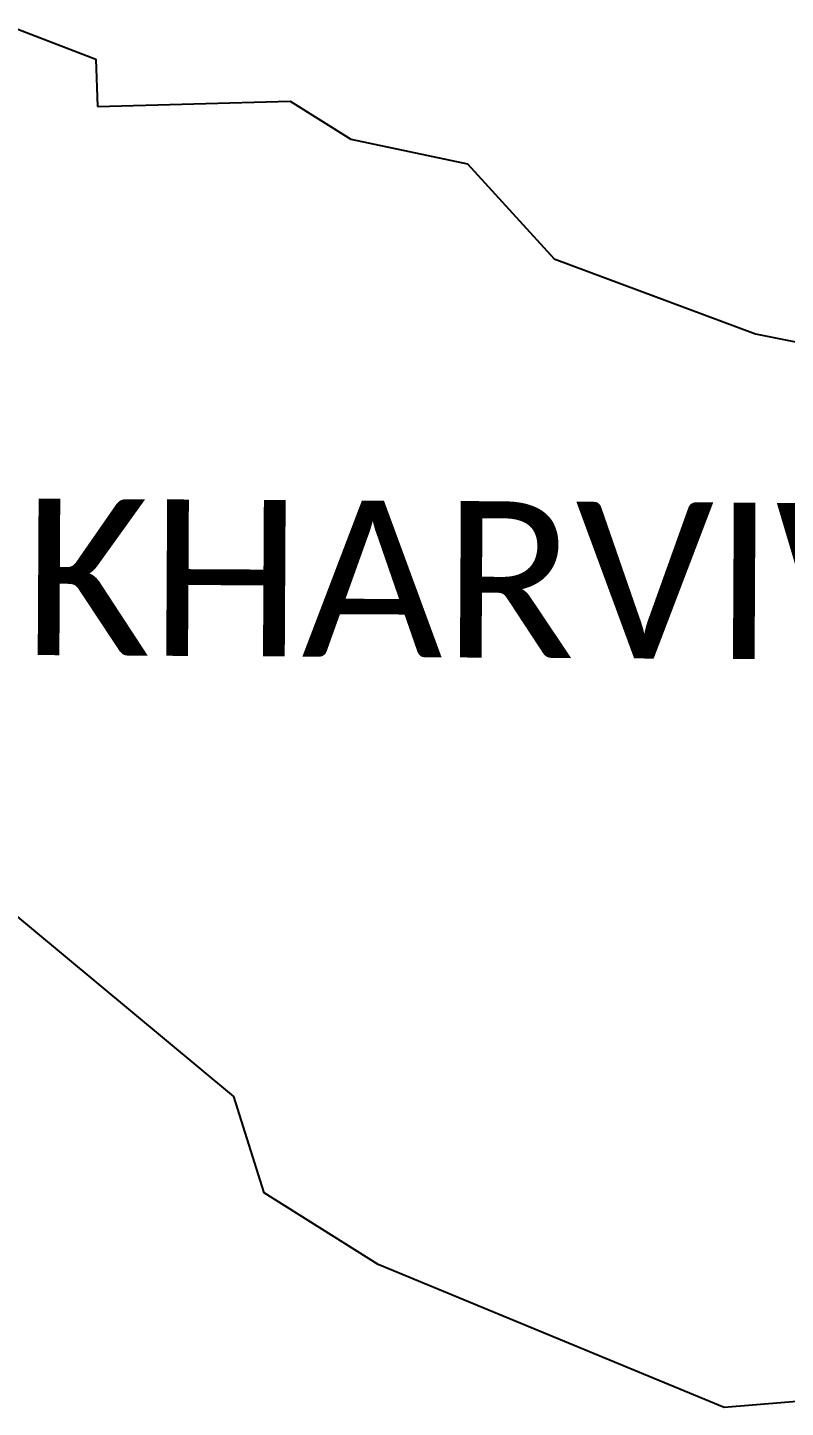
# Model space of a CAD drawing. Header units: metres. Extents: x 311963 to 314083, y 1901421 to 1902686.
# Drawn here: x 312914 to 313418, y 1901470 to 1902388 of the extents above; entities that cross this region are included whole.
import ezdxf

# ---------------------------------------------------------------- set-up
doc = ezdxf.new("R2010")
doc.units = ezdxf.units.M
doc.layers.add('village', color=3, linetype='Continuous')
doc.layers.add('VILLAGE NAME', color=250, linetype='Continuous')
doc.styles.get("Standard").update_dxf_attribs({"font": 'calibri.ttf'})

msp = doc.modelspace()

# ---------------------------------------------------------------- linework, layer by layer
at = {"layer": 'village', "color": 3}
for p, q in [((312904.69, 1902388.17), (312959.33, 1902367.19)), ((312959.33, 1902367.19), (312960.57, 1902335.73)), ((312960.57, 1902335.73), (313088.75, 1902339.27)), ((313088.75, 1902339.27), (313128.97, 1902313.84)), ((313128.97, 1902313.84), (313206.74, 1902297.63)), ((313206.74, 1902297.63), (313264.38, 1902234.43)), ((313264.38, 1902234.43), (313398.27, 1902184.49)), ((313398.27, 1902184.49), (313495.85, 1902164.82)), ((313051.17, 1901677.08), (312797.22, 1901888.28)), ((313071.32, 1901612.99), (313051.17, 1901677.08)), ((313147.28, 1901565.33), (313071.32, 1901612.99)), ((313377.55, 1901470.26), (313147.28, 1901565.33)), ((313536.04, 1901483.18), (313377.55, 1901470.26))]:
    msp.add_line(p, q, dxfattribs=at)

# ---------------------------------------------------------------- texts
at = {"layer": 'VILLAGE NAME'}
msp.add_text('KHARVIWADA', height=104.042, rotation=359.67619, dxfattribs=at).set_placement((312910.92, 1901970.8))

doc.saveas('drawing.dxf')
